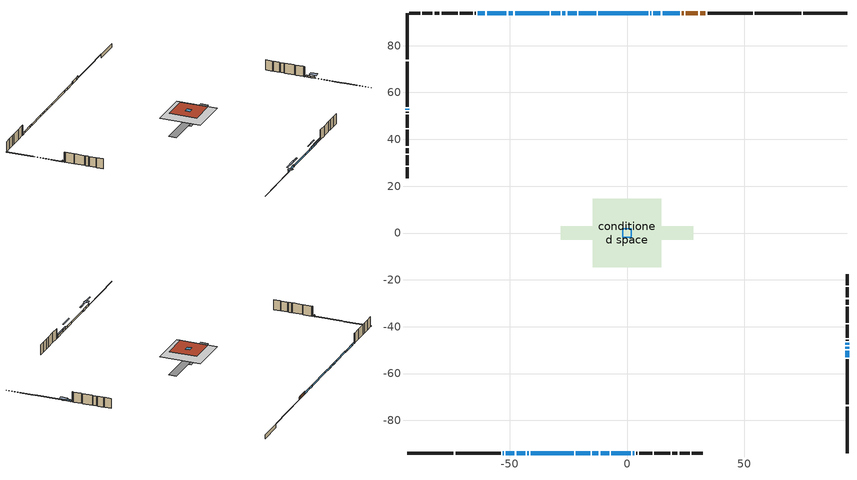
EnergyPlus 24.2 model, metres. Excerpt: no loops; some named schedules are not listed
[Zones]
conditioned space
 floor outside (Floor1 construction): -3.39,-3.39 -3.39,3.39 3.39,3.39 3.39,-3.39 z0.61
 floor adiabatic (AdiabaticFloorConstruction): -14.67,-14.67 -14.67,14.67 14.67,14.67 14.67,-14.67 z5.49
 floor foundation (Slab1 construction): -3.29,-3.29 -3.29,3.29 3.29,3.29 3.29,-3.29 z-2.13
 floor foundation (Slab2 construction): -28.22,-2.79 -28.22,2.79 28.22,2.79 28.22,-2.79 z0
 wall outside (RimJoist1 construction): 74.41,93.93 54.58,93.93 / -93.93,-93.93 -74.11,-93.93 / -93.93,93.93 -93.93,74.11 / 93.93,-93.93 93.93,-74.11 z0.61:0.91
 wall outside (RimJoist2 construction): 53.66,93.93 34.43,93.93 / -73.18,-93.93 -53.95,-93.93 / -93.93,73.18 -93.93,53.95 / 93.93,-73.18 93.93,-53.95 z0.61:0.91
 wall outside (AdiabaticWallConstruction 1): 33.5,93.93 31.17,93.93 / 30.24,93.93 25.15,93.93 / 24.22,93.93 23.41,93.93 z0.61:2.64
 wall outside (AdiabaticWallConstruction): 22.48,93.93 15.17,93.93 / 93.93,-49.43 93.93,-48.6 / 14.24,93.93 11.2,93.93 / 10.28,93.93 10,93.93 / 9.08,93.93 -12.25,93.93 / -13.18,93.93 -20.58,93.93 / -21.51,93.93 -25.36,93.93 / -41.1,-93.93 -22.81,-93.93 / -21.88,-93.93 -15.79,-93.93 / -26.29,93.93 -27.67,93.93 / -93.93,53.02 -93.93,52.61 / 93.93,-47.67 93.93,-46.91 / -28.59,93.93 -32.25,93.93 / -33.18,93.93 -47.81,93.93 / -11.29,-93.93 -7.63,-93.93 / -6.7,-93.93 1.53,-93.93 / 2.46,-93.93 3.07,-93.93 / -48.74,93.93 -50.57,93.93 / -51.5,93.93 -59.73,93.93 / -60.66,93.93 -63.71,93.93 z0.61:1.83; 93.93,-53.02 93.93,-50.35 z0.61:1.55; -53.02,-93.93 -52.64,-93.93 / -47.13,-93.93 -43.47,-93.93 z0.61:2.39; -51.71,-93.93 -48.05,-93.93 / -14.86,-93.93 -12.21,-93.93 z0.61:2.03; -42.54,-93.93 -42.03,-93.93 z0.61:1.73
 wall outside (Wall1 construction): -64.63,93.93 -64.95,93.93 / 4,-93.93 4.32,-93.93 / -93.93,51.68 -93.93,51.36 / 93.93,-45.98 93.93,-45.66 z0.61:7.93
 wall outside (Wall2 construction): -65.88,93.93 -71.35,93.93 / 5.24,-93.93 10.71,-93.93 / -93.93,50.43 -93.93,44.96 / 93.93,-44.73 93.93,-39.27 z0.61:7.93
 wall outside (Wall3 construction): -72.28,93.93 -79.13,93.93 / 11.64,-93.93 18.49,-93.93 / -93.93,44.04 -93.93,37.19 / 93.93,-38.34 93.93,-31.49 z0.61:7.93
 wall outside (Wall4 construction): -80.06,93.93 -82.19,93.93 / 19.42,-93.93 21.55,-93.93 / -93.93,36.26 -93.93,34.13 / 93.93,-30.56 93.93,-28.43 z0.61:7.93
 wall outside (Wall5 construction): -83.11,93.93 -87.37,93.93 / 22.48,-93.93 26.73,-93.93 / -93.93,33.2 -93.93,28.94 / 93.93,-27.5 93.93,-23.24 z0.61:7.93
 wall outside (Wall6 construction): -88.3,93.93 -93,93.93 / 27.66,-93.93 32.37,-93.93 / -93.93,28.01 -93.93,23.31 / 93.93,-22.32 93.93,-17.61 z0.61:7.93
 wall foundation (FoundationWall1 construction): 93.93,93.93 75.34,93.93 z-2.13:0.61
 window (WindowConstruction): 22.48,93.93 15.17,93.93 z0.61:1.83
 window (WindowConstruction 5): 93.93,-53.02 93.93,-50.35 z0.61:1.55
 window (WindowConstruction 6): 93.93,-49.43 93.93,-48.6 z0.61:1.83
 window (WindowConstruction 7): 14.24,93.93 11.2,93.93 z0.61:1.83
 window (WindowConstruction 8): 10.27,93.93 10,93.93 z0.61:1.83
 window (WindowConstruction 9): 9.08,93.93 -12.25,93.93 z0.61:1.83
 window (WindowConstruction 10): -13.18,93.93 -20.58,93.93 z0.61:1.83
 window (WindowConstruction 11): -21.51,93.93 -25.36,93.93 z0.61:1.83
 window (WindowConstruction 12): -53.02,-93.93 -52.64,-93.93 z0.61:2.39
 window (WindowConstruction 13): -51.71,-93.93 -48.05,-93.93 z0.61:2.03
 window (WindowConstruction 14): -47.12,-93.93 -43.47,-93.93 z0.61:2.39
 window (WindowConstruction 15): -42.54,-93.93 -42.03,-93.93 z0.61:1.73
 window (WindowConstruction 16): -41.1,-93.93 -22.81,-93.93 z0.61:1.83
 window (WindowConstruction 17): -21.88,-93.93 -15.79,-93.93 z0.61:1.83
 window (WindowConstruction 18): -14.86,-93.93 -12.22,-93.93 z0.61:2.03
 window (WindowConstruction 1): -26.29,93.93 -27.67,93.93 z0.61:1.83
 window (WindowConstruction 19): -93.93,53.02 -93.93,52.61 z0.61:1.83
 window (WindowConstruction 20): 93.93,-47.67 93.93,-46.91 z0.61:1.83
 window (WindowConstruction 21): -28.59,93.93 -32.25,93.93 z0.61:1.83
 window (WindowConstruction 22): -33.18,93.93 -47.81,93.93 z0.61:1.83
 window (WindowConstruction 23): -11.29,-93.93 -7.63,-93.93 z0.61:1.83
 window (WindowConstruction 24): -6.7,-93.93 1.53,-93.93 z0.61:1.83
 window (WindowConstruction 25): 2.46,-93.93 3.07,-93.93 z0.61:1.83
 window (WindowConstruction 2): -48.74,93.93 -50.57,93.93 z0.61:1.83
 window (WindowConstruction 3): -51.5,93.93 -59.73,93.93 z0.61:1.83
 window (WindowConstruction 4): -60.66,93.93 -63.7,93.93 z0.61:1.83
 door (Door): 33.5,93.93 31.17,93.93 z0.61:2.64
 door (Door 1): 30.24,93.93 25.15,93.93 z0.61:2.64
 door (Door 2): 24.22,93.93 23.41,93.93 z0.61:2.64
 ceiling adiabatic (AdiabaticFloorConstruction): 14.67,-14.67 14.67,14.67 -14.67,14.67 -14.67,-14.67 z5.49
 roof outside (Roof1 construction): -9.83,9.83 -9.83,-9.83 9.83,-9.83 9.83,9.83 z7.93
 roof outside (AdiabaticRoofConstruction): 1.72,-1.72 1.72,1.72 -1.72,1.72 -1.72,-1.72 z7.93
 skylight (SkylightConstruction): 1.71,-1.71 1.71,1.71 -1.71,1.71 -1.71,-1.71 z7.93
shading: 93.93,-49.14 93.93,-54.24 96.98,-54.24 96.98,-49.14 z2.77; -51.73,-93.93 -53.93,-93.93 -53.93,-96.98 -51.73,-96.98 z3.3; -44.39,-93.93 -55.37,-93.93 -55.37,-94.54 -44.39,-94.54 z5.69; -40.42,-93.93 -50.18,-93.93 -50.18,-94.54 -40.42,-94.54 z5.44; -38.37,-93.93 -46.2,-93.93 -46.2,-94.54 -38.37,-94.54 z5.39; -8.55,-93.93 -18.52,-93.93 -18.52,-94.54 -8.55,-94.54 z5.69; -7.02,-93.93 -11.9,-93.93 -11.9,-94.54 -7.02,-94.54 z2.44; 2.14,-93.93 -7.31,-93.93 -7.31,-94.54 2.14,-94.54 z2.44; 3.68,-93.93 1.85,-93.93 1.85,-94.54 3.68,-94.54 z2.44
[Building]
Building 1: Terrain=Suburbs
[Site:Location]
Vancouver Intl AP_BC: Latitude {deg}=49.19; Longitude {deg}=-123.18; Time Zone {hr}=-8; Elevation {m}=4; Keep Site Location Information=Yes
[Site:GroundTemperature:Shallow]
8.06451, 6.96315, 6.87495, 7.3976, 9.49575, 11.5841, 13.3946, 14.5416, 14.639, 13.7062, 11.9418, 9.91751
[Site:WaterMainsTemperature]
Calculation Method=Schedule; Temperature Schedule=mains temperature schedule
[Material] Roughness=Rough; Thermal Absorptance=0.9
Name | Thickness {m} | Conductivity {W/m-K} | Density {kg/m3} | Specific Heat {J/kg-K} | Solar Absorptance | Visible Absorptance
asphalt or fiberglass shingles | 0.00635 | 0.162714 | 1121.4 | 1465.45 | 0.4 | 0.4
asphalt or fiberglass shingles 1 | 0.00635 | 0.162714 | 1121.4 | 1465.45 | 0.7 | 0.7
concrete 4.0 in. | 0.1016 | 1.803125 | 2242.8 | 837.4 | 0.7 | 0.7
concrete 8.0 in. | 0.2032 | 1.803125 | 2242.8 | 837.4 | 0.7 | 0.7
door material | 0.04445 | 0.188738 | 512.64 | 1214.23 | 0.7 | 0.7
floor covering | 0.0127 | 0.0433444 | 54.468 | 1339.84 | 0.6 | 0.6
floor rigid ins; rim joist rigid ins; slab rigid ins | 0.051816 | 0.029427 | 32.04 | 1214.23 | 0.7 | 0.7
floor rigid ins 1; roof rigid ins 1; wall rigid ins | 0.512978 | 0.029427 | 32.04 | 1214.23 | 0.7 | 0.7
floor stud and cavity | 0.1397 | 0.0825403 | 92.3553 | 1139.71 | 0.7 | 0.7
floor stud and cavity 1 | 0.1397 | 1.75129 | 37.0049 | 1207.88 | 0.7 | 0.7
furniture material conditioned space 1 | 0.1524 | 0.115458 | 640.8 | 1214.23 | 0.6 | 0.6
gypsum board | 0.0127 | 0.160291 | 801 | 837.4 | 0.6 | 0.6
interior vertical ins | 0.025908 | 0.029427 | 32.04 | 1214.23 | 0.7 | 0.7
osb sheathing 0.5 in. | 0.0127 | 0.115458 | 512.64 | 1214.23 | 0.7 | 0.7
osb sheathing 0.75 in. | 0.01905 | 0.115458 | 512.64 | 1214.23 | 0.7 | 0.7
osb sheathing 2.0 in. | 0.0508 | 0.115458 | 512.64 | 1214.23 | 0.7 | 0.7
rim joist stud and cavity | 0.0508 | 0.0404867 | 125.044 | 1163.47 | 0.6 | 0.6
roof rigid ins | 0.103632 | 0.029427 | 32.04 | 1214.23 | 0.7 | 0.7
roof stud and cavity | 0.2032 | 1.35865 | 78.34581 | 1123.46 | 0.7 | 0.7
roof stud and cavity 1 | 0.18415 | 1.7868 | 37.0049 | 1207.88 | 0.6 | 0.6
wall stud and cavity | 0.1397 | 0.108386 | 139.0536 | 1170.24 | 0.7 | 0.7
wall stud and cavity 1 | 0.1397 | 0.108982 | 139.0536 | 1170.24 | 0.7 | 0.7
wall stud and cavity 2 | 0.1397 | 0.112378 | 139.0536 | 1170.24 | 0.7 | 0.7
wall stud and cavity 3 | 0.1397 | 0.10621 | 139.0536 | 1170.24 | 0.7 | 0.7
wall stud and cavity 4 | 0.1397 | 0.111431 | 139.0536 | 1170.24 | 0.7 | 0.7
wall stud and cavity 5 | 0.1397 | 0.112537 | 139.0536 | 1170.24 | 0.7 | 0.7
wall stud and cavity 6 | 0.0889 | 0.380278 | 52.3479 | 1209.89 | 0.7 | 0.7
wall stud and cavity 7 | 0.0889 | 0.391764 | 83.0341 | 1211.67 | 0.7 | 0.7
wood siding | 0.0254 | 0.102417 | 544.68 | 1172.36 | 0.4 | 0.4
wood siding 1; wood siding 2; wood siding 3 | 0.0254 | 0.102417 | 544.68 | 1172.36 | 0.7 | 0.7
[WindowMaterial:SimpleGlazingSystem]
Name | U-Factor {W/m2-K} | Solar Heat Gain Coefficient
SkylightMaterial | 3.5219 | 0.751
WindowMaterial | 3.69411 | 0.71
WindowMaterial 1 | 4.23692 | 0.65
WindowMaterial 10 | 3.42838 | 0.73
WindowMaterial 11 | 3.56976 | 0.72
WindowMaterial 12 | 4.47029 | 0.64
WindowMaterial 13 | 3.60099 | 0.72
WindowMaterial 14 | 5.03241 | 0.63
WindowMaterial 15 | 6.01982 | 0.8
WindowMaterial 16 | 6.07546 | 0.81
WindowMaterial 17 | 3.68162 | 0.71
WindowMaterial 18 | 4.97222 | 0.64
WindowMaterial 19 | 4.48392 | 0.67
WindowMaterial 2 | 3.90135 | 0.7
WindowMaterial 20 | 4.732613 | 0.65
WindowMaterial 3 | 3.76338 | 0.71
WindowMaterial 4 | 3.73556 | 0.71
WindowMaterial 5 | 3.96495 | 0.69
WindowMaterial 6 | 5.22149 | 0.66
WindowMaterial 7 | 3.648115 | 0.71
WindowMaterial 8 | 4.66618 | 0.62
WindowMaterial 9 | 3.488 | 0.72
[Construction]
AdiabaticFloorConstruction: floor stud and cavity 1, floor rigid ins 1, osb sheathing 0.75 in., floor covering
AdiabaticRoofConstruction: asphalt or fiberglass shingles 1, roof rigid ins 1, osb sheathing 0.75 in., roof stud and cavity 1
AdiabaticWallConstruction: wood siding 2, wall rigid ins, wall stud and cavity 6, gypsum board
AdiabaticWallConstruction 1: wood siding 3, wall rigid ins, wall stud and cavity 6, gypsum board
Door; Door 1; Door 2: door material
Floor1 construction: floor stud and cavity, floor rigid ins, osb sheathing 0.75 in., floor covering
FoundationWall1 construction: concrete 8.0 in.
furniture construction conditioned space 1: furniture material conditioned space 1
PartitionWallConstruction: gypsum board, wall stud and cavity 7, gypsum board
RimJoist1 construction; RimJoist2 construction: wood siding 1, rim joist rigid ins, osb sheathing 2.0 in., rim joist stud and cavity
Roof1 construction: asphalt or fiberglass shingles, roof rigid ins, osb sheathing 0.75 in., roof stud and cavity, gypsum board
SkylightConstruction: SkylightMaterial
Slab1 construction: concrete 4.0 in.
Slab2 construction: slab rigid ins, concrete 4.0 in.
Wall1 construction: wood siding, osb sheathing 0.5 in., wall stud and cavity, gypsum board
Wall2 construction: wood siding, osb sheathing 0.5 in., wall stud and cavity 1, gypsum board
Wall3 construction: wood siding, osb sheathing 0.5 in., wall stud and cavity 2, gypsum board
Wall4 construction: wood siding, osb sheathing 0.5 in., wall stud and cavity 3, gypsum board
Wall5 construction: wood siding, osb sheathing 0.5 in., wall stud and cavity 4, gypsum board
Wall6 construction: wood siding, osb sheathing 0.5 in., wall stud and cavity 5, gypsum board
WindowConstruction; WindowConstruction 22; WindowConstruction 23: WindowMaterial
WindowConstruction 1: WindowMaterial 1
WindowConstruction 10: WindowMaterial 10
WindowConstruction 11: WindowMaterial 11
WindowConstruction 12: WindowMaterial 12
WindowConstruction 13: WindowMaterial 13
WindowConstruction 14; WindowConstruction 9: WindowMaterial 9
WindowConstruction 15: WindowMaterial 14
WindowConstruction 16: WindowMaterial 15
WindowConstruction 17: WindowMaterial 16
WindowConstruction 18: WindowMaterial 17
WindowConstruction 19: WindowMaterial 18
WindowConstruction 2; WindowConstruction 21: WindowMaterial 2
WindowConstruction 20: WindowMaterial 19
WindowConstruction 24; WindowConstruction 3: WindowMaterial 3
WindowConstruction 25: WindowMaterial 20
WindowConstruction 4: WindowMaterial 4
WindowConstruction 5: WindowMaterial 5
WindowConstruction 6: WindowMaterial 6
WindowConstruction 7: WindowMaterial 7
WindowConstruction 8: WindowMaterial 8
[Zone]
conditioned space: Multiplier=1; Volume {m3}=2926.8; Part of Total Floor Area=Yes
[Space]
conditioned space 1: Zone=conditioned space; Volume {m3}=2926.8
[SurfaceProperty:ExposedFoundationPerimeter] Exposed Perimeter Calculation Method=TotalExposedPerimeter
Name | Total Exposed Perimeter {m}
Slab1 | 18.593
Slab2 | 124.054
[InternalMass] Zone or ZoneList=conditioned space; Space or SpaceList=conditioned space 1
Name | Construction | Surface Area {m2}
furniture mass conditioned space 1 | furniture construction conditioned space 1 | 506.192
partition wall mass | PartitionWallConstruction | 1265.48
[Lights]
interior lighting: Zone or ZoneList or Space or SpaceList=conditioned space 1; Schedule=interior lighting schedule; Design Level Calculation Method=LightingLevel; Lighting Level {W}=343.2; Return Air Fraction=0; Fraction Radiant=0.6; Fraction Visible=0.2; Fraction Replaceable=1
[People]
occupants: Zone or ZoneList or Space or SpaceList=conditioned space 1; Number of People Schedule=occupants schedule; Number of People Calculation Method=People; Number of People=3; Fraction Radiant=0.314171; Sensible Heat Fraction=0.56303; Activity Level Schedule=occupants activity schedule; Carbon Dioxide Generation Rate {m3/s-W}=0; Enable ASHRAE 55 Comfort Warnings=No; Mean Radiant Temperature Calculation Type=EnclosureAveraged
[ElectricEquipment] Zone or ZoneList or Space or SpaceList=conditioned space 1; Design Level Calculation Method=EquipmentLevel
Name | Schedule | Design Level {W} | Fraction Latent | Fraction Radiant | Fraction Lost
clothes dryer | clothes dryer schedule | 140.772 | 0.015 | 0.081 | 0.85
clothes washer | clothes washer schedule | 32.1985 | 0.03 | 0.162 | 0.7
cooking range | cooking range schedule | 215.147 | 0.08 | 0.432 | 0.2
dishwasher | dishwasher schedule | 66.8632 | 0.3 | 0.18 | 0.4
fridge | fridge schedule | 72.9452 | 0 | 0.6 | 0
mech vent bath fan 0 | mech vent bath fan 0 schedule | 50.2 | 0 | 0 | 1
mech vent bath fan 1 | mech vent bath fan 1 schedule | 50.2 | 0 | 0 | 1
mech vent house fan | mech vent house fan schedule | 0 | 0 | 0 | 1
mech vent house fan cfis | mech vent house fan cfis schedule | 0 | 0 | 0 | 0
mech vent range fan 0 | mech vent range fan 0 schedule | 57 | 0 | 0 | 1
misc plug loads | misc plug loads schedule | 494.7 | 0.045 | 0.513 | 0.1
whole house fan | Always On Discrete | 0 | 0 | 0 | 1
[OtherEquipment] Zone or ZoneList or Space or SpaceList=conditioned space 1; Design Level Calculation Method=EquipmentLevel
Name | Fuel Type | Schedule | Design Level {W} | Fraction Latent | Fraction Radiant | Fraction Lost
clothes dryer 1 | Electricity | clothes dryer schedule | 0 | 0.015 | 0.081 | 0.85
cooking range 1 | Electricity | cooking range schedule | 0 | 0.08 | 0.432 | 0.2
general water use latent | None | general water use schedule | 62.594 | 1 | 0 | 0
general water use sensible | None | general water use schedule | -61.6891 | 0 | 0.6 | 0
mech vent house fan latent load | None | Always On Discrete | 0 | 1 | 0 | 0
mech vent house fan sensible load | None | Always On Discrete | 0 | 0 | 0 | 0
water heater energy adjustment1 | NaturalGas | Always On Discrete | 0.01 | 0 | 0 | 1
[ZoneInfiltration:DesignFlowRate] Zone or ZoneList or Space or SpaceList=conditioned space 1; Schedule=Always On Discrete; Design Flow Rate Calculation Method=Flow/Zone; Design Flow Rate {m3/s}=0
infil flow; natural vent flow; whole house fan flow
[Foundation:Kiva] Initial Indoor Air Temperature {C}=18; Wall Depth Below Slab {m}=0.2032
Name | Wall Height Above Grade {m} | Interior Vertical Insulation Material | Interior Vertical Insulation Depth {m}
Foundation Kiva 1 | 0.609996
Foundation Kiva 2 | 0.1016 | interior vertical ins | 0.1016
[Foundation:Kiva:Settings]
Soil Conductivity {W/m-K}=0.849921; Soil Density {kg/m3}=1842.3; Soil Specific Heat {J/kg-K}=418.7; Ground Solar Absorptivity=0.9; Ground Thermal Absorptivity=0.9; Ground Surface Roughness {m}=0.03; Far-Field Width {m}=40; Deep-Ground Boundary Condition=ZeroFlux; Deep-Ground Depth {m}=40; Minimum Cell Dimension {m}=0.2; Maximum Cell Growth Coefficient=3; Simulation Timestep=Timestep
[Exterior:Lights]
exterior lighting: Schedule=exterior lighting schedule; Design Level {W}=75.6
[Schedule:Week:Daily]
interior lighting schedule Week Rule - Jan1-Jan27: interior lighting schedule day, interior lighting schedule day, interior lighting schedule day, interior lighting schedule day, interior lighting schedule day, interior lighting schedule day, interior lighting schedule day, interior lighting schedule default day, interior lighting schedule default day, interior lighting schedule default day, interior lighting schedule default day, interior lighting schedule default day
interior lighting schedule Week Rule - Jan28-Feb3: interior lighting schedule day, interior lighting schedule day, interior lighting schedule day, interior lighting schedule day, interior lighting schedule day 1, interior lighting schedule day 1, interior lighting schedule day 1, interior lighting schedule default day, interior lighting schedule default day, interior lighting schedule default day, interior lighting schedule default day, interior lighting schedule default day
interior lighting schedule Week Rule - Feb4-Feb24: interior lighting schedule day 1, interior lighting schedule day 1, interior lighting schedule day 1, interior lighting schedule day 1, interior lighting schedule day 1, interior lighting schedule day 1, interior lighting schedule day 1, interior lighting schedule default day, interior lighting schedule default day, interior lighting schedule default day, interior lighting schedule default day, interior lighting schedule default day
interior lighting schedule Week Rule - Feb25-Mar3: interior lighting schedule day 1, interior lighting schedule day 1, interior lighting schedule day 1, interior lighting schedule day 1, interior lighting schedule day 2, interior lighting schedule day 2, interior lighting schedule day 2, interior lighting schedule default day, interior lighting schedule default day, interior lighting schedule default day, interior lighting schedule default day, interior lighting schedule default day
interior lighting schedule Week Rule - Mar4-Mar31: interior lighting schedule day 2, interior lighting schedule day 2, interior lighting schedule day 2, interior lighting schedule day 2, interior lighting schedule day 2, interior lighting schedule day 2, interior lighting schedule day 2, interior lighting schedule default day, interior lighting schedule default day, interior lighting schedule default day, interior lighting schedule default day, interior lighting schedule default day
interior lighting schedule Week Rule - Apr1-Apr28: interior lighting schedule day 3, interior lighting schedule day 3, interior lighting schedule day 3, interior lighting schedule day 3, interior lighting schedule day 3, interior lighting schedule day 3, interior lighting schedule day 3, interior lighting schedule default day, interior lighting schedule default day, interior lighting schedule default day, interior lighting schedule default day, interior lighting schedule default day
interior lighting schedule Week Rule - Apr29-May5: interior lighting schedule day 3, interior lighting schedule day 3, interior lighting schedule day 4, interior lighting schedule day 4, interior lighting schedule day 4, interior lighting schedule day 4, interior lighting schedule day 4, interior lighting schedule default day, interior lighting schedule default day, interior lighting schedule default day, interior lighting schedule default day, interior lighting schedule default day
interior lighting schedule Week Rule - May6-May26: interior lighting schedule day 4, interior lighting schedule day 4, interior lighting schedule day 4, interior lighting schedule day 4, interior lighting schedule day 4, interior lighting schedule day 4, interior lighting schedule day 4, interior lighting schedule default day, interior lighting schedule default day, interior lighting schedule default day, interior lighting schedule default day, interior lighting schedule default day
interior lighting schedule Week Rule - May27-Jun2: interior lighting schedule day 4, interior lighting schedule day 4, interior lighting schedule day 4, interior lighting schedule day 4, interior lighting schedule day 4, interior lighting schedule day 5, interior lighting schedule day 5, interior lighting schedule default day, interior lighting schedule default day, interior lighting schedule default day, interior lighting schedule default day, interior lighting schedule default day
interior lighting schedule Week Rule - Jun3-Jun30: interior lighting schedule day 5, interior lighting schedule day 5, interior lighting schedule day 5, interior lighting schedule day 5, interior lighting schedule day 5, interior lighting schedule day 5, interior lighting schedule day 5, interior lighting schedule default day, interior lighting schedule default day, interior lighting schedule default day, interior lighting schedule default day, interior lighting schedule default day
interior lighting schedule Week Rule - Jul1-Jul28: interior lighting schedule day 6, interior lighting schedule day 6, interior lighting schedule day 6, interior lighting schedule day 6, interior lighting schedule day 6, interior lighting schedule day 6, interior lighting schedule day 6, interior lighting schedule default day, interior lighting schedule default day, interior lighting schedule default day, interior lighting schedule default day, interior lighting schedule default day
interior lighting schedule Week Rule - Jul29-Aug4: interior lighting schedule day 6, interior lighting schedule day 6, interior lighting schedule day 6, interior lighting schedule day 7, interior lighting schedule day 7, interior lighting schedule day 7, interior lighting schedule day 7, interior lighting schedule default day, interior lighting schedule default day, interior lighting schedule default day, interior lighting schedule default day, interior lighting schedule default day
interior lighting schedule Week Rule - Aug5-Aug25: interior lighting schedule day 7, interior lighting schedule day 7, interior lighting schedule day 7, interior lighting schedule day 7, interior lighting schedule day 7, interior lighting schedule day 7, interior lighting schedule day 7, interior lighting schedule default day, interior lighting schedule default day, interior lighting schedule default day, interior lighting schedule default day, interior lighting schedule default day
interior lighting schedule Week Rule - Aug26-Sep1: interior lighting schedule day 7, interior lighting schedule day 7, interior lighting schedule day 7, interior lighting schedule day 7, interior lighting schedule day 7, interior lighting schedule day 7, interior lighting schedule day 8, interior lighting schedule default day, interior lighting schedule default day, interior lighting schedule default day, interior lighting schedule default day, interior lighting schedule default day
interior lighting schedule Week Rule - Sep2-Sep29: interior lighting schedule day 8, interior lighting schedule day 8, interior lighting schedule day 8, interior lighting schedule day 8, interior lighting schedule day 8, interior lighting schedule day 8, interior lighting schedule day 8, interior lighting schedule default day, interior lighting schedule default day, interior lighting schedule default day, interior lighting schedule default day, interior lighting schedule default day
interior lighting schedule Week Rule - Sep30-Oct6: interior lighting schedule day 8, interior lighting schedule day 9, interior lighting schedule day 9, interior lighting schedule day 9, interior lighting schedule day 9, interior lighting schedule day 9, interior lighting schedule day 9, interior lighting schedule default day, interior lighting schedule default day, interior lighting schedule default day, interior lighting schedule default day, interior lighting schedule default day
interior lighting schedule Week Rule - Oct7-Oct27: interior lighting schedule day 9, interior lighting schedule day 9, interior lighting schedule day 9, interior lighting schedule day 9, interior lighting schedule day 9, interior lighting schedule day 9, interior lighting schedule day 9, interior lighting schedule default day, interior lighting schedule default day, interior lighting schedule default day, interior lighting schedule default day, interior lighting schedule default day
interior lighting schedule Week Rule - Oct28-Nov3: interior lighting schedule day 9, interior lighting schedule day 9, interior lighting schedule day 9, interior lighting schedule day 9, interior lighting schedule day 10, interior lighting schedule day 10, interior lighting schedule day 10, interior lighting schedule default day, interior lighting schedule default day, interior lighting schedule default day, interior lighting schedule default day, interior lighting schedule default day
interior lighting schedule Week Rule - Nov4-Nov24: interior lighting schedule day 10, interior lighting schedule day 10, interior lighting schedule day 10, interior lighting schedule day 10, interior lighting schedule day 10, interior lighting schedule day 10, interior lighting schedule day 10, interior lighting schedule default day, interior lighting schedule default day, interior lighting schedule default day, interior lighting schedule default day, interior lighting schedule default day
interior lighting schedule Week Rule - Nov25-Dec1: interior lighting schedule day 10, interior lighting schedule day 10, interior lighting schedule day 10, interior lighting schedule day 10, interior lighting schedule day 10, interior lighting schedule day 10, interior lighting schedule day 11, interior lighting schedule default day, interior lighting schedule default day, interior lighting schedule default day, interior lighting schedule default day, interior lighting schedule default day
interior lighting schedule Week Rule - Dec2-Dec31: interior lighting schedule day 11, interior lighting schedule day 11, interior lighting schedule day 11, interior lighting schedule day 11, interior lighting schedule day 11, interior lighting schedule day 11, interior lighting schedule day 11, interior lighting schedule default day, interior lighting schedule default day, interior lighting schedule default day, interior lighting schedule default day, interior lighting schedule default day
occupants schedule Week Rule - Jan1-Dec31: occupants schedule day, occupants schedule day, occupants schedule day, occupants schedule day, occupants schedule day, occupants schedule day, occupants schedule day, occupants schedule default day, occupants schedule default day, occupants schedule default day, occupants schedule default day, occupants schedule default day
clothes dryer schedule Week Rule - Jan1-Dec31: clothes dryer schedule day, clothes dryer schedule day, clothes dryer schedule day, clothes dryer schedule day, clothes dryer schedule day, clothes dryer schedule day, clothes dryer schedule day, clothes dryer schedule default day, clothes dryer schedule default day, clothes dryer schedule default day, clothes dryer schedule default day, clothes dryer schedule default day
clothes washer schedule Week Rule - Jan1-Dec31: clothes washer schedule day, clothes washer schedule day, clothes washer schedule day, clothes washer schedule day, clothes washer schedule day, clothes washer schedule day, clothes washer schedule day, clothes washer schedule default day, clothes washer schedule default day, clothes washer schedule default day, clothes washer schedule default day, clothes washer schedule default day
cooking range schedule Week Rule - Jan1-Dec31: cooking range schedule day, cooking range schedule day, cooking range schedule day, cooking range schedule day, cooking range schedule day, cooking range schedule day, cooking range schedule day, cooking range schedule default day, cooking range schedule default day, cooking range schedule default day, cooking range schedule default day, cooking range schedule default day
dishwasher schedule Week Rule - Jan1-Dec31: dishwasher schedule day, dishwasher schedule day, dishwasher schedule day, dishwasher schedule day, dishwasher schedule day, dishwasher schedule day, dishwasher schedule day, dishwasher schedule default day, dishwasher schedule default day, dishwasher schedule default day, dishwasher schedule default day, dishwasher schedule default day
mech vent bath fan 0 schedule Week Rule - Jan1-Dec31: mech vent bath fan 0 schedule day, mech vent bath fan 0 schedule day, mech vent bath fan 0 schedule day, mech vent bath fan 0 schedule day, mech vent bath fan 0 schedule day, mech vent bath fan 0 schedule day, mech vent bath fan 0 schedule day, mech vent bath fan 0 schedule default day, mech vent bath fan 0 schedule default day, mech vent bath fan 0 schedule default day, mech vent bath fan 0 schedule default day, mech vent bath fan 0 schedule default day
mech vent bath fan 1 schedule Week Rule - Jan1-Dec31: mech vent bath fan 1 schedule day, mech vent bath fan 1 schedule day, mech vent bath fan 1 schedule day, mech vent bath fan 1 schedule day, mech vent bath fan 1 schedule day, mech vent bath fan 1 schedule day, mech vent bath fan 1 schedule day, mech vent bath fan 1 schedule default day, mech vent bath fan 1 schedule default day, mech vent bath fan 1 schedule default day, mech vent bath fan 1 schedule default day, mech vent bath fan 1 schedule default day
mech vent range fan 0 schedule Week Rule - Jan1-Dec31: mech vent range fan 0 schedule day, mech vent range fan 0 schedule day, mech vent range fan 0 schedule day, mech vent range fan 0 schedule day, mech vent range fan 0 schedule day, mech vent range fan 0 schedule day, mech vent range fan 0 schedule day, mech vent range fan 0 schedule default day, mech vent range fan 0 schedule default day, mech vent range fan 0 schedule default day, mech vent range fan 0 schedule default day, mech vent range fan 0 schedule default day
misc plug loads schedule Week Rule - Jan1-Dec31: misc plug loads schedule day, misc plug loads schedule day, misc plug loads schedule day, misc plug loads schedule day, misc plug loads schedule day, misc plug loads schedule day, misc plug loads schedule day, misc plug loads schedule default day, misc plug loads schedule default day, misc plug loads schedule default day, misc plug loads schedule default day, misc plug loads schedule default day
general water use schedule Week Rule - Jan1-Dec31: general water use schedule day, general water use schedule day, general water use schedule day, general water use schedule day, general water use schedule day, general water use schedule day, general water use schedule day, general water use schedule default day, general water use schedule default day, general water use schedule default day, general water use schedule default day, general water use schedule default day
exterior lighting schedule Week Rule - Jan1-Jan27: exterior lighting schedule day, exterior lighting schedule day, exterior lighting schedule day, exterior lighting schedule day, exterior lighting schedule day, exterior lighting schedule day, exterior lighting schedule day, exterior lighting schedule default day, exterior lighting schedule default day, exterior lighting schedule default day, exterior lighting schedule default day, exterior lighting schedule default day
exterior lighting schedule Week Rule - Jan28-Feb3: exterior lighting schedule day, exterior lighting schedule day, exterior lighting schedule day, exterior lighting schedule day, exterior lighting schedule day 1, exterior lighting schedule day 1, exterior lighting schedule day 1, exterior lighting schedule default day, exterior lighting schedule default day, exterior lighting schedule default day, exterior lighting schedule default day, exterior lighting schedule default day
exterior lighting schedule Week Rule - Feb4-Feb24: exterior lighting schedule day 1, exterior lighting schedule day 1, exterior lighting schedule day 1, exterior lighting schedule day 1, exterior lighting schedule day 1, exterior lighting schedule day 1, exterior lighting schedule day 1, exterior lighting schedule default day, exterior lighting schedule default day, exterior lighting schedule default day, exterior lighting schedule default day, exterior lighting schedule default day
exterior lighting schedule Week Rule - Feb25-Mar3: exterior lighting schedule day 1, exterior lighting schedule day 1, exterior lighting schedule day 1, exterior lighting schedule day 1, exterior lighting schedule day 2, exterior lighting schedule day 2, exterior lighting schedule day 2, exterior lighting schedule default day, exterior lighting schedule default day, exterior lighting schedule default day, exterior lighting schedule default day, exterior lighting schedule default day
exterior lighting schedule Week Rule - Mar4-Mar31: exterior lighting schedule day 2, exterior lighting schedule day 2, exterior lighting schedule day 2, exterior lighting schedule day 2, exterior lighting schedule day 2, exterior lighting schedule day 2, exterior lighting schedule day 2, exterior lighting schedule default day, exterior lighting schedule default day, exterior lighting schedule default day, exterior lighting schedule default day, exterior lighting schedule default day
exterior lighting schedule Week Rule - Apr1-Apr28: exterior lighting schedule day 3, exterior lighting schedule day 3, exterior lighting schedule day 3, exterior lighting schedule day 3, exterior lighting schedule day 3, exterior lighting schedule day 3, exterior lighting schedule day 3, exterior lighting schedule default day, exterior lighting schedule default day, exterior lighting schedule default day, exterior lighting schedule default day, exterior lighting schedule default day
[Schedule:Year]
interior lighting schedule: interior lighting schedule Week Rule - Jan1-Jan27, 1, 1, 1, 27, interior lighting schedule Week Rule - Jan28-Feb3, 1, 28, 2, 3, interior lighting schedule Week Rule - Feb4-Feb24, 2, 4, 2, 24, interior lighting schedule Week Rule - Feb25-Mar3, 2, 25, 3, 3, interior lighting schedule Week Rule - Mar4-Mar31, 3, 4, 3, 31, interior lighting schedule Week Rule - Apr1-Apr28, 4, 1, 4, 28, interior lighting schedule Week Rule - Apr29-May5, 4, 29, 5, 5, interior lighting schedule Week Rule - May6-May26, 5, 6, 5, 26, interior lighting schedule Week Rule - May27-Jun2, 5, 27, 6, 2, interior lighting schedule Week Rule - Jun3-Jun30, 6, 3, 6, 30, interior lighting schedule Week Rule - Jul1-Jul28, 7, 1, 7, 28, interior lighting schedule Week Rule - Jul29-Aug4, 7, 29, 8, 4, interior lighting schedule Week Rule - Aug5-Aug25, 8, 5, 8, 25, interior lighting schedule Week Rule - Aug26-Sep1, 8, 26, 9, 1, interior lighting schedule Week Rule - Sep2-Sep29, 9, 2, 9, 29, interior lighting schedule Week Rule - Sep30-Oct6, 9, 30, 10, 6, interior lighting schedule Week Rule - Oct7-Oct27, 10, 7, 10, 27, interior lighting schedule Week Rule - Oct28-Nov3, 10, 28, 11, 3, interior lighting schedule Week Rule - Nov4-Nov24, 11, 4, 11, 24, interior lighting schedule Week Rule - Nov25-Dec1, 11, 25, 12, 1, interior lighting schedule Week Rule - Dec2-Dec31, 12, 2, 12, 31
occupants schedule: occupants schedule Week Rule - Jan1-Dec31, 1, 1, 12, 31
clothes dryer schedule: clothes dryer schedule Week Rule - Jan1-Dec31, 1, 1, 12, 31
clothes washer schedule: clothes washer schedule Week Rule - Jan1-Dec31, 1, 1, 12, 31
cooking range schedule: cooking range schedule Week Rule - Jan1-Dec31, 1, 1, 12, 31
dishwasher schedule: dishwasher schedule Week Rule - Jan1-Dec31, 1, 1, 12, 31
mech vent bath fan 0 schedule: mech vent bath fan 0 schedule Week Rule - Jan1-Dec31, 1, 1, 12, 31
mech vent bath fan 1 schedule: mech vent bath fan 1 schedule Week Rule - Jan1-Dec31, 1, 1, 12, 31
mech vent range fan 0 schedule: mech vent range fan 0 schedule Week Rule - Jan1-Dec31, 1, 1, 12, 31
misc plug loads schedule: misc plug loads schedule Week Rule - Jan1-Dec31, 1, 1, 12, 31
general water use schedule: general water use schedule Week Rule - Jan1-Dec31, 1, 1, 12, 31
exterior lighting schedule: exterior lighting schedule Week Rule - Jan1-Jan27, 1, 1, 1, 27, exterior lighting schedule Week Rule - Jan28-Feb3, 1, 28, 2, 3, exterior lighting schedule Week Rule - Feb4-Feb24, 2, 4, 2, 24, exterior lighting schedule Week Rule - Feb25-Mar3, 2, 25, 3, 3, exterior lighting schedule Week Rule - Mar4-Mar31, 3, 4, 3, 31, exterior lighting schedule Week Rule - Apr1-Apr28, 4, 1, 4, 28, exterior lighting schedule Week Rule - Apr29-May5, 4, 29, 5, 5, exterior lighting schedule Week Rule - May6-May26, 5, 6, 5, 26, exterior lighting schedule Week Rule - May27-Jun2, 5, 27, 6, 2, exterior lighting schedule Week Rule - Jun3-Jun30, 6, 3, 6, 30, exterior lighting schedule Week Rule - Jul1-Jul28, 7, 1, 7, 28, exterior lighting schedule Week Rule - Jul29-Aug4, 7, 29, 8, 4, exterior lighting schedule Week Rule - Aug5-Aug25, 8, 5, 8, 25, exterior lighting schedule Week Rule - Aug26-Sep1, 8, 26, 9, 1, exterior lighting schedule Week Rule - Sep2-Sep29, 9, 2, 9, 29, exterior lighting schedule Week Rule - Sep30-Oct6, 9, 30, 10, 6, exterior lighting schedule Week Rule - Oct7-Oct27, 10, 7, 10, 27, exterior lighting schedule Week Rule - Oct28-Nov3, 10, 28, 11, 3, exterior lighting schedule Week Rule - Nov4-Nov24, 11, 4, 11, 24, exterior lighting schedule Week Rule - Nov25-Dec1, 11, 25, 12, 1, exterior lighting schedule Week Rule - Dec2-Dec31, 12, 2, 12, 31
[Schedule:Constant]
Name | Hourly Value
occupants activity schedule | 117.228
fridge schedule | 0
mech vent house fan schedule; mech vent house fan cfis schedule; Always On Discrete | 1
[Schedule:Compact]
mains temperature schedule: Through: 01/01, For: AllDays, Until: 24:00, 11.375, Through: 01/02, For: AllDays, Until: 24:00, 11.3367, Through: 01/03, For: AllDays, Until: 24:00, 11.2994, Through: 01/04, For: AllDays, Until: 24:00, 11.2628, Through: 01/05, For: AllDays, Until: 24:00, 11.2267, Through: 01/06, For: AllDays, Until: 24:00, 11.1917, Through: 01/07, For: AllDays, Until: 24:00, 11.1578, Through: 01/08, For: AllDays, Until: 24:00, 11.1244, Through: 01/09, For: AllDays, Until: 24:00, 11.0917, Through: 01/10, For: AllDays, Until: 24:00, 11.06, Through: 01/11, For: AllDays, Until: 24:00, 11.0289, Through: 01/12, For: AllDays, Until: 24:00, 10.9989, Through: 01/13, For: AllDays, Until: 24:00, 10.97, Through: 01/14, For: AllDays, Until: 24:00, 10.9417, Through: 01/15, For: AllDays, Until: 24:00, 10.9139, Through: 01/16, For: AllDays, Until: 24:00, 10.8878, Through: 01/17, For: AllDays, Until: 24:00, 10.8622, Through: 01/18, For: AllDays, Until: 24:00, 10.8372, Through: 01/19, For: AllDays, Until: 24:00, 10.8133, Through: 01/20, For: AllDays, Until: 24:00, 10.7906, Through: 01/21, For: AllDays, Until: 24:00, 10.7683, Through: 01/22, For: AllDays, Until: 24:00, 10.7478, Through: 01/23, For: AllDays, Until: 24:00, 10.7272, Through: 01/24, For: AllDays, Until: 24:00, 10.7083, Through: 01/25, For: AllDays, Until: 24:00, 10.69, Through: 01/26, For: AllDays, Until: 24:00, 10.6728, Through: 01/27, For: AllDays, Until: 24:00, 10.6567, Through: 01/28, For: AllDays, Until: 24:00, 10.6411, Through: 01/29, For: AllDays, Until: 24:00, 10.6267, Through: 01/30, For: AllDays, Until: 24:00, 10.6133, Through: 01/31, For: AllDays, Until: 24:00, 10.6011, Through: 02/01, For: AllDays, Until: 24:00, 10.59, Through: 02/02, For: AllDays, Until: 24:00, 10.5794, Through: 02/03, For: AllDays, Until: 24:00, 10.57, Through: 02/04, For: AllDays, Until: 24:00, 10.5617, Through: 02/05, For: AllDays, Until: 24:00, 10.5539, Through: 02/06, For: AllDays, Until: 24:00, 10.5478, Through: 02/07, For: AllDays, Until: 24:00, 10.5422, Through: 02/08, For: AllDays, Until: 24:00, 10.5378, Through: 02/09, For: AllDays, Until: 24:00, 10.5339, Through: 02/10, For: AllDays, Until: 24:00, 10.5317, Through: 02/11, For: AllDays, Until: 24:00, 10.53, Through: 02/12, For: AllDays, Until: 24:00, 10.53, Through: 02/13, For: AllDays, Until: 24:00, 10.5306, Through: 02/14, For: AllDays, Until: 24:00, 10.5317, Through: 02/15, For: AllDays, Until: 24:00, 10.5344, Through: 02/16, For: AllDays, Until: 24:00, 10.5378, Through: 02/17, For: AllDays, Until: 24:00, 10.5428, Through: 02/18, For: AllDays, Until: 24:00, 10.5483, Through: 02/19, For: AllDays, Until: 24:00, 10.5544, Through: 02/20, For: AllDays, Until: 24:00, 10.5622, Through: 02/21, For: AllDays, Until: 24:00, 10.5706, Through: 02/22, For: AllDays, Until: 24:00, 10.5806, Through: 02/23, For: AllDays, Until: 24:00, 10.5911, Through: 02/24, For: AllDays, Until: 24:00, 10.6022, Through: 02/25, For: AllDays, Until: 24:00, 10.615, Through: 02/26, For: AllDays, Until: 24:00, 10.6283, Through: 02/27, For: AllDays, Until: 24:00, 10.6428, Through: 02/28, For: AllDays, Until: 24:00, 10.6583, Through: 03/01, For: AllDays, Until: 24:00, 10.6744, Through: 03/02, For: AllDays, Until: 24:00, 10.6917, Through: 03/03, For: AllDays, Until: 24:00, 10.71, Through: 03/04, For: AllDays, Until: 24:00, 10.7294, Through: 03/05, For: AllDays, Until: 24:00, 10.7494, Through: 03/06, For: AllDays, Until: 24:00, 10.7706, Through: 03/07, For: AllDays, Until: 24:00, 10.7928, Through: 03/08, For: AllDays, Until: 24:00, 10.8161, Through: 03/09, For: AllDays, Until: 24:00, 10.84, Through: 03/10, For: AllDays, Until: 24:00, 10.8644, Through: 03/11, For: AllDays, Until: 24:00, 10.8906, Through: 03/12, For: AllDays, Until: 24:00, 10.9167, Through: 03/13, For: AllDays, Until: 24:00, 10.9444, Through: 03/14, For: AllDays, Until: 24:00, 10.9728, Through: 03/15, For: AllDays, Until: 24:00, 11.0022, Through: 03/16, For: AllDays, Until: 24:00, 11.0322, Through: 03/17, For: AllDays, Until: 24:00, 11.0633, Through: 03/18, For: AllDays, Until: 24:00, 11.095, Through: 03/19, For: AllDays, Until: 24:00, 11.1278, Through: 03/20, For: AllDays, Until: 24:00, 11.1611, Through: 03/21, For: AllDays, Until: 24:00, 11.1956, Through: 03/22, For: AllDays, Until: 24:00, 11.2306, Through: 03/23, For: AllDays, Until: 24:00, 11.2667, Through: 03/24, For: AllDays, Until: 24:00, 11.3033, Through: 03/25, For: AllDays, Until: 24:00, 11.3406, Through: 03/26, For: AllDays, Until: 24:00, 11.3789, Through: 03/27, For: AllDays, Until: 24:00, 11.4178, Through: 03/28, For: AllDays, Until: 24:00, 11.4572, Through: 03/29, For: AllDays, Until: 24:00, 11.4978, Through: 03/30, For: AllDays, Until: 24:00, 11.5389, Through: 03/31, For: AllDays, Until: 24:00, 11.5811, Through: 04/01, For: AllDays, Until: 24:00, 11.6233, Through: 04/02, For: AllDays, Until: 24:00, 11.6667, Through: 04/03, For: AllDays, Until: 24:00, 11.7106, Through: 04/04, For: AllDays, Until: 24:00, 11.755, Through: 04/05, For: AllDays, Until: 24:00, 11.8006, Through: 04/06, For: AllDays, Until: 24:00, 11.8461, Through: 04/07, For: AllDays, Until: 24:00, 11.8928, Through: 04/08, For: AllDays, Until: 24:00, 11.9394, Through: 04/09, For: AllDays, Until: 24:00, 11.9872, Through: 04/10, For: AllDays, Until: 24:00, 12.0356, Through: 04/11, For: AllDays, Until: 24:00, 12.0844, Through: 04/12, For: AllDays, Until: 24:00, 12.1333, Through: 04/13, For: AllDays, Until: 24:00, 12.1833, Through: 04/14, For: AllDays, Until: 24:00, 12.2339, Through: 04/15, For: AllDays, Until: 24:00, 12.2844, Through: 04/16, For: AllDays, Until: 24:00, 12.3361, Through: 04/17, For: AllDays, Until: 24:00, 12.3878, Through: 04/18, For: AllDays, Until: 24:00, 12.44, Through: 04/19, For: AllDays, Until: 24:00, 12.4928, Through: 04/20, For: AllDays, Until: 24:00, 12.5456, Through: 04/21, For: AllDays, Until: 24:00, 12.5994, Through: 04/22, For: AllDays, Until: 24:00, 12.6533, Through: 04/23, For: AllDays, Until: 24:00, 12.7072, Through: 04/24, For: AllDays, Until: 24:00, 12.7622, Through: 04/25, For: AllDays, Until: 24:00, 12.8172, Through: 04/26, For: AllDays, Until: 24:00, 12.8722, Through: 04/27, For: AllDays, Until: 24:00, 12.9278, Through: 04/28, For: AllDays, Until: 24:00, 12.9839, Through: 04/29, For: AllDays, Until: 24:00, 13.04, Through: 04/30, For: AllDays, Until: 24:00, 13.0961, Through: 05/01, For: AllDays, Until: 24:00, 13.1533, Through: 05/02, For: AllDays, Until: 24:00, 13.21, Through: 05/03, For: AllDays, Until: 24:00, 13.2672, Through: 05/04, For: AllDays, Until: 24:00, 13.3244, Through: 05/05, For: AllDays, Until: 24:00, 13.3817, Through: 05/06, For: AllDays, Until: 24:00, 13.4394, Through: 05/07, For: AllDays, Until: 24:00, 13.4972, Through: 05/08, For: AllDays, Until: 24:00, 13.555, Through: 05/09, For: AllDays, Until: 24:00, 13.6133, Through: 05/10, For: AllDays, Until: 24:00, 13.6711, Through: 05/11, For: AllDays, Until: 24:00, 13.7294, Through: 05/12, For: AllDays, Until: 24:00, 13.7878, Through: 05/13, For: AllDays, Until: 24:00, 13.8461, Through: 05/14, For: AllDays, Until: 24:00, 13.9044, Through: 05/15, For: AllDays, Until: 24:00, 13.9628, Through: 05/16, For: AllDays, Until: 24:00, 14.0211, Through: 05/17, For: AllDays, Until: 24:00, 14.0789, Through: 05/18, For: AllDays, Until: 24:00, 14.1372, Through: 05/19, For: AllDays, Until: 24:00, 14.1956, Through: 05/20, For: AllDays, Until: 24:00, 14.2533, Through: 05/21, For: AllDays, Until: 24:00, 14.3117, Through: 05/22, For: AllDays, Until: 24:00, 14.3694, Through: 05/23, For: AllDays, Until: 24:00, 14.4272, Through: 05/24, For: AllDays, Until: 24:00, 14.4844, Through: 05/25, For: AllDays, Until: 24:00, 14.5422, Through: 05/26, For: AllDays, Until: 24:00, 14.5994, Through: 05/27, For: AllDays, Until: 24:00, 14.6561, Through: 05/28, For: AllDays, Until: 24:00, 14.7128, Through: 05/29, For: AllDays, Until: 24:00, 14.7694, Through: 05/30, For: AllDays, Until: 24:00, 14.8261, Through: 05/31, For: AllDays, Until: 24:00, 14.8817, Through: 06/01, For: AllDays, Until: 24:00, 14.9378, Through: 06/02, For: AllDays, Until: 24:00, 14.9933, Through: 06/03, For: AllDays, Until: 24:00, 15.0483, Through: 06/04, For: AllDays, Until: 24:00, 15.1028, Through: 06/05, For: AllDays, Until: 24:00, 15.1572, Through: 06/06, For: AllDays, Until: 24:00, 15.2117, Through: 06/07, For: AllDays, Until: 24:00, 15.265, Through: 06/08, For: AllDays, Until: 24:00, 15.3183, Through: 06/09, For: AllDays, Until: 24:00, 15.3711, Through: 06/10, For: AllDays, Until: 24:00, 15.4239, Through: 06/11, For: AllDays, Until: 24:00, 15.4756, Through: 06/12, For: AllDays, Until: 24:00, 15.5272, Through: 06/13, For: AllDays, Until: 24:00, 15.5783, Through: 06/14, For: AllDays, Until: 24:00, 15.6289, Through: 06/15, For: AllDays, Until: 24:00, 15.6789, Through: 06/16, For: AllDays, Until: 24:00, 15.7283, Through: 06/17, For: AllDays, Until: 24:00, 15.7772, Through: 06/18, For: AllDays, Until: 24:00, 15.8261, Through: 06/19, For: AllDays, Until: 24:00, 15.8739, Through: 06/20, For: AllDays, Until: 24:00, 15.9211, Through: 06/21, For: AllDays, Until: 24:00, 15.9678, Through: 06/22, For: AllDays, Until: 24:00, 16.0139, Through: 06/23, For: AllDays, Until: 24:00, 16.0594, Through: 06/24, For: AllDays, Until: 24:00, 16.1044, Through: 06/25, For: AllDays, Until: 24:00, 16.1483, Through: 06/26, For: AllDays, Until: 24:00, 16.1922, Through: 06/27, For: AllDays, Until: 24:00, 16.235, Through: 06/28, For: AllDays, Until: 24:00, 16.2772, Through: 06/29, For: AllDays, Until: 24:00, 16.3183, Through: 06/30, For: AllDays, Until: 24:00, 16.3594, Through: 07/01, For: AllDays, Until: 24:00, 16.3994, Through: 07/02, For: AllDays, Until: 24:00, 16.4389, Through: 07/03, For: AllDays, Until: 24:00, 16.4772, Through: 07/04, For: AllDays, Until: 24:00, 16.515, Through: 07/05, For: AllDays, Until: 24:00, 16.5522, Through: 07/06, For: AllDays, Until: 24:00, 16.5883, Through: 07/07, For: AllDays, Until: 24:00, 16.6239, Through: 07/08, For: AllDays, Until: 24:00, 16.6583, Through: 07/09, For: AllDays, Until: 24:00, 16.6922, Through: 07/10, For: AllDays, Until: 24:00, 16.7256, Through: 07/11, For: AllDays, Until: 24:00, 16.7578, Through: 07/12, For: AllDays, Until: 24:00, 16.7889, Through: 07/13, For: AllDays, Until: 24:00, 16.8194, Through: 07/14, For: AllDays, Until: 24:00, 16.8489, Through: 07/15, For: AllDays, Until: 24:00, 16.8778, Through: 07/16, For: AllDays, Until: 24:00, 16.9056, Through: 07/17, For: AllDays, Until: 24:00, 16.9328, Through: 07/18, For: AllDays, Until: 24:00, 16.9589, Through: 07/19, For: AllDays, Until: 24:00, 16.9839, Through: 07/20, For: AllDays, Until: 24:00, 17.0083, Through: 07/21, For: AllDays, Until: 24:00, 17.0317, Through: 07/22, For: AllDays, Until: 24:00, 17.0544, Through: 07/23, For: AllDays, Until: 24:00, 17.0761, Through: 07/24, For: AllDays, Until: 24:00, 17.0967, Through: 07/25, For: AllDays, Until: 24:00, 17.1161, Through: 07/26, For: AllDays, Until: 24:00, 17.135, Through: 07/27, For: AllDays, Until: 24:00, 17.1528, Through: 07/28, For: AllDays, Until: 24:00, 17.1694, Through: 07/29, For: AllDays, Until: 24:00, 17.1856, Through: 07/30, For: AllDays, Until: 24:00, 17.2, Through: 07/31, For: AllDays, Until: 24:00, 17.2144, Through: 08/01, For: AllDays, Until: 24:00, 17.2272, Through: 08/02, For: AllDays, Until: 24:00, 17.2389, Through: 08/03, For: AllDays, Until: 24:00, 17.25, Through: 08/04, For: AllDays, Until: 24:00, 17.26, Through: 08/05, For: AllDays, Until: 24:00, 17.2689, Through: 08/06, For: AllDays, Until: 24:00, 17.2772, Through: 08/07, For: AllDays, Until: 24:00, 17.2839, Through: 08/08, For: AllDays, Until: 24:00, 17.29, Through: 08/09, For: AllDays, Until: 24:00, 17.295, Through: 08/10, For: AllDays, Until: 24:00, 17.2989, Through: 08/11, For: AllDays, Until: 24:00, 17.3022, Through: 08/12, For: AllDays, Until: 24:00, 17.3039, Through: 08/13, For: AllDays, Until: 24:00, 17.305, Through: 08/14, For: AllDays, Until: 24:00, 17.305, Through: 08/15, For: AllDays, Until: 24:00, 17.3039, Through: 08/16, For: AllDays, Until: 24:00, 17.3022, Through: 08/17, For: AllDays, Until: 24:00, 17.2989, Through: 08/18, For: AllDays, Until: 24:00, 17.295, Through: 08/19, For: AllDays, Until: 24:00, 17.29, Through: 08/20, For: AllDays, Until: 24:00, 17.2839, Through: 08/21, For: AllDays, Until: 24:00, 17.2772, Through: 08/22, For: AllDays, Until: 24:00, 17.2689, Through: 08/23, For: AllDays, Until: 24:00, 17.26, Through: 08/24, For: AllDays, Until: 24:00, 17.25, Through: 08/25, For: AllDays, Until: 24:00, 17.2394, Through: 08/26, For: AllDays, Until: 24:00, 17.2272, Through: 08/27, For: AllDays, Until: 24:00, 17.2144, Through: 08/28, For: AllDays, Until: 24:00, 17.2006, Through: 08/29, For: AllDays, Until: 24:00, 17.1856, Through: 08/30, For: AllDays, Until: 24:00, 17.1694, Through: 08/31, For: AllDays, Until: 24:00, 17.1528, Through: 09/01, For: AllDays, Until: 24:00, 17.135, Through: 09/02, For: AllDays, Until: 24:00, 17.1161, Through: 09/03, For: AllDays, Until: 24:00, 17.0967, Through: 09/04, For: AllDays, Until: 24:00, 17.0761, Through: 09/05, For: AllDays, Until: 24:00, 17.0544, Through: 09/06, For: AllDays, Until: 24:00, 17.0322, Through: 09/07, For: AllDays, Until: 24:00, 17.0089, Through: 09/08, For: AllDays, Until: 24:00, 16.9844, Through: 09/09, For: AllDays, Until: 24:00, 16.9589, Through: 09/10, For: AllDays, Until: 24:00, 16.9328, Through: 09/11, For: AllDays, Until: 24:00, 16.9061, Through: 09/12, For: AllDays, Until: 24:00, 16.8783, Through: 09/13, For: AllDays, Until: 24:00, 16.8494, Through: 09/14, For: AllDays, Until: 24:00, 16.8194, Through: 09/15, For: AllDays, Until: 24:00, 16.7894, Through: 09/16, For: AllDays, Until: 24:00, 16.7578, Through: 09/17, For: AllDays, Until: 24:00, 16.7256, Through: 09/18, For: AllDays, Until: 24:00, 16.6928, Through: 09/19, For: AllDays, Until: 24:00, 16.6589, Through: 09/20, For: AllDays, Until: 24:00, 16.6239, Through: 09/21, For: AllDays, Until: 24:00, 16.5889, Through: 09/22, For: AllDays, Until: 24:00, 16.5522, Through: 09/23, For: AllDays, Until: 24:00, 16.5156, Through: 09/24, For: AllDays, Until: 24:00, 16.4778, Through: 09/25, For: AllDays, Until: 24:00, 16.4389, Through: 09/26, For: AllDays, Until: 24:00, 16.3994, Through: 09/27, For: AllDays, Until: 24:00, 16.3594, Through: 09/28, For: AllDays, Until: 24:00, 16.3189, Through: 09/29, For: AllDays, Until: 24:00, 16.2772, Through: 09/30, For: AllDays, Until: 24:00, 16.235, Through: 10/01, For: AllDays, Until: 24:00, 16.1922, Through: 10/02, For: AllDays, Until: 24:00, 16.1489, Through: 10/03, For: AllDays, Until: 24:00, 16.1044, Through: 10/04, For: AllDays, Until: 24:00, 16.06, Through: 10/05, For: AllDays, Until: 24:00, 16.0144, Through: 10/06, For: AllDays, Until: 24:00, 15.9683, Through: 10/07, For: AllDays, Until: 24:00, 15.9217, Through: 10/08, For: AllDays, Until: 24:00, 15.8744, Through: 10/09, For: AllDays, Until: 24:00, 15.8261, Through: 10/10, For: AllDays, Until: 24:00, 15.7778, Through: 10/11, For: AllDays, Until: 24:00, 15.7289, Through: 10/12, For: AllDays, Until: 24:00, 15.6794, Through: 10/13, For: AllDays, Until: 24:00, 15.6294, Through: 10/14, For: AllDays, Until: 24:00, 15.5789, Through: 10/15, For: AllDays, Until: 24:00, 15.5278, Through: 10/16, For: AllDays, Until: 24:00, 15.4761, Through: 10/17, For: AllDays, Until: 24:00, 15.4244, Through: 10/18, For: AllDays, Until: 24:00, 15.3717, Through: 10/19, For: AllDays, Until: 24:00, 15.3189, Through: 10/20, For: AllDays, Until: 24:00, 15.2656, Through: 10/21, For: AllDays, Until: 24:00, 15.2117, Through: 10/22, For: AllDays, Until: 24:00, 15.1578, Through: 10/23, For: AllDays, Until: 24:00, 15.1033, Through: 10/24, For: AllDays, Until: 24:00, 15.0489, Through: 10/25, For: AllDays, Until: 24:00, 14.9933, Through: 10/26, For: AllDays, Until: 24:00, 14.9383, Through: 10/27, For: AllDays, Until: 24:00, 14.8822, Through: 10/28, For: AllDays, Until: 24:00, 14.8261, Through: 10/29, For: AllDays, Until: 24:00, 14.77, Through: 10/30, For: AllDays, Until: 24:00, 14.7133, Through: 10/31, For: AllDays, Until: 24:00, 14.6567, Through: 11/01, For: AllDays, Until: 24:00, 14.5994, Through: 11/02, For: AllDays, Until: 24:00, 14.5428, Through: 11/03, For: AllDays, Until: 24:00, 14.485, Through: 11/04, For: AllDays, Until: 24:00, 14.4278, Through: 11/05, For: AllDays, Until: 24:00, 14.37, Through: 11/06, For: AllDays, Until: 24:00, 14.3122, Through: 11/07, For: AllDays, Until: 24:00, 14.2539, Through: 11/08, For: AllDays, Until: 24:00, 14.1961, Through: 11/09, For: AllDays, Until: 24:00, 14.1378, Through: 11/10, For: AllDays, Until: 24:00, 14.0794, Through: 11/11, For: AllDays, Until: 24:00, 14.0217, Through: 11/12, For: AllDays, Until: 24:00, 13.9633, Through: 11/13, For: AllDays, Until: 24:00, 13.905, Through: 11/14, For: AllDays, Until: 24:00, 13.8467, Through: 11/15, For: AllDays, Until: 24:00, 13.7883, Through: 11/16, For: AllDays, Until: 24:00, 13.73, Through: 11/17, For: AllDays, Until: 24:00, 13.6717, Through: 11/18, For: AllDays, Until: 24:00, 13.6139, Through: 11/19, For: AllDays, Until: 24:00, 13.5556, Through: 11/20, For: AllDays, Until: 24:00, 13.4978, Through: 11/21, For: AllDays, Until: 24:00, 13.44, Through: 11/22, For: AllDays, Until: 24:00, 13.3822, Through: 11/23, For: AllDays, Until: 24:00, 13.325, Through: 11/24, For: AllDays, Until: 24:00, 13.2678, Through: 11/25, For: AllDays, Until: 24:00, 13.2106, Through: 11/26, For: AllDays, Until: 24:00, 13.1533, Through: 11/27, For: AllDays, Until: 24:00, 13.0967, Through: 11/28, For: AllDays, Until: 24:00, 13.0406, Through: 11/29, For: AllDays, Until: 24:00, 12.9844, Through: 11/30, For: AllDays, Until: 24:00, 12.9283, Through: 12/01, For: AllDays, Until: 24:00, 12.8728, Through: 12/02, For: AllDays, Until: 24:00, 12.8172, Through: 12/03, For: AllDays, Until: 24:00, 12.7622, Through: 12/04, For: AllDays, Until: 24:00, 12.7078, Through: 12/05, For: AllDays, Until: 24:00, 12.6533, Through: 12/06, For: AllDays, Until: 24:00, 12.5994, Through: 12/07, For: AllDays, Until: 24:00, 12.5461, Through: 12/08, For: AllDays, Until: 24:00, 12.4928, Through: 12/09, For: AllDays, Until: 24:00, 12.4406, Through: 12/10, For: AllDays, Until: 24:00, 12.3883, Through: 12/11, For: AllDays, Until: 24:00, 12.3361, Through: 12/12, For: AllDays, Until: 24:00, 12.285, Through: 12/13, For: AllDays, Until: 24:00, 12.2339, Through: 12/14, For: AllDays, Until: 24:00, 12.1839, Through: 12/15, For: AllDays, Until: 24:00, 12.1339, Through: 12/16, For: AllDays, Until: 24:00, 12.0844, Through: 12/17, For: AllDays, Until: 24:00, 12.0361, Through: 12/18, For: AllDays, Until: 24:00, 11.9878, Through: 12/19, For: AllDays, Until: 24:00, 11.94, Through: 12/20, For: AllDays, Until: 24:00, 11.8933, Through: 12/21, For: AllDays, Until: 24:00, 11.8467, Through: 12/22, For: AllDays, Until: 24:00, 11.8006, Through: 12/23, For: AllDays, Until: 24:00, 11.7556, Through: 12/24, For: AllDays, Until: 24:00, 11.7111, Through: 12/25, For: AllDays, Until: 24:00, 11.6672, Through: 12/26, For: AllDays, Until: 24:00, 11.6239, Through: 12/27, For: AllDays, Until: 24:00, 11.5811, Through: 12/28, For: AllDays, Until: 24:00, 11.5394, Through: 12/29, For: AllDays, Until: 24:00, 11.4983, Through: 12/30, For: AllDays, Until: 24:00, 11.4578, Through: 12/31, For: AllDays, Until: 24:00, 11.4183
